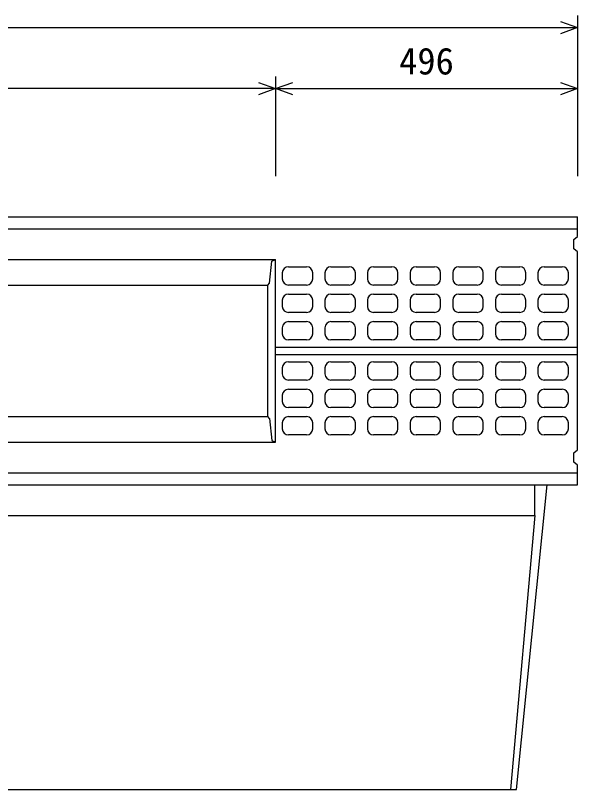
# Model space of a CAD drawing. Units: millimetres, scale not verified. Extents: x -16800 to 16800, y -5940 to 5940.
# Drawn here: x -9387 to -8464, y 2688 to 3958 of the extents above; entities that cross this region are included whole.
import ezdxf
from ezdxf.enums import TextEntityAlignment as Align

# ---------------------------------------------------------------- set-up
doc = ezdxf.new("R2010")
doc.units = ezdxf.units.MM
doc.header["$LTSCALE"] = 20
for name, color, linetype, lineweight in [('0-0_DIM', 7, 'Continuous', 25), ('0-2_HATCH', 6, 'Continuous', 25), ('0-5_OUTLINE', 3, 'Continuous', 25)]:
    doc.layers.add(name, color=color, linetype=linetype, lineweight=lineweight)
doc.styles.add('ＭＳ ゴシック', font='')
doc.styles.get('ＭＳ ゴシック').set_extended_font_data('MS Gothic')

msp = doc.modelspace()

# ---------------------------------------------------------------- linework, layer by layer
at = {"layer": '0-0_DIM'}
for p, q in [((-8463.67, 3958.29), (-8463.67, 3694.53)), ((-10463.67, 3938.29), (-8463.67, 3938.29)), ((-8959.67, 3858.29), (-8959.67, 3694.53)), ((-8959.67, 3838.29), (-9967.67, 3838.29)), ((-8959.67, 3838.29), (-8463.67, 3838.29))]:
    msp.add_line(p, q, dxfattribs=at)
for points in [[(-8491.86, 3948.55), (-8463.67, 3938.29), (-8491.86, 3928.03)], [(-8987.86, 3848.55), (-8959.67, 3838.29), (-8987.86, 3828.03)], [(-8931.48, 3828.03), (-8959.67, 3838.29), (-8931.48, 3848.55)], [(-8491.86, 3848.55), (-8463.67, 3838.29), (-8491.86, 3828.03)]]:
    msp.add_lwpolyline(points, dxfattribs=at)
at = {"layer": '0-2_HATCH'}
for p, q in [((-8938.67, 3545.86), (-8908.67, 3545.86)), ((-8868.67, 3545.86), (-8838.67, 3545.86)), ((-8798.67, 3545.86), (-8768.67, 3545.86)), ((-8728.67, 3545.86), (-8698.67, 3545.86)), ((-8658.67, 3545.86), (-8628.67, 3545.86)), ((-8588.67, 3545.86), (-8558.67, 3545.86)), ((-8518.67, 3545.86), (-8488.67, 3545.86)), ((-8948.67, 3535.86), (-8948.67, 3525.86)), ((-8898.67, 3525.86), (-8898.67, 3535.86)), ((-8878.67, 3535.86), (-8878.67, 3525.86)), ((-8828.67, 3525.86), (-8828.67, 3535.86)), ((-8808.67, 3535.86), (-8808.67, 3525.86)), ((-8758.67, 3525.86), (-8758.67, 3535.86)), ((-8738.67, 3535.86), (-8738.67, 3525.86)), ((-8688.67, 3525.86), (-8688.67, 3535.86)), ((-8668.67, 3535.86), (-8668.67, 3525.86)), ((-8618.67, 3525.86), (-8618.67, 3535.86)), ((-8598.67, 3535.86), (-8598.67, 3525.86)), ((-8548.67, 3525.86), (-8548.67, 3535.86)), ((-8528.67, 3535.86), (-8528.67, 3525.86)), ((-8478.67, 3525.86), (-8478.67, 3535.86)), ((-8908.67, 3515.86), (-8938.67, 3515.86)), ((-8838.67, 3515.86), (-8868.67, 3515.86)), ((-8768.67, 3515.86), (-8798.67, 3515.86)), ((-8698.67, 3515.86), (-8728.67, 3515.86)), ((-8628.67, 3515.86), (-8658.67, 3515.86)), ((-8558.67, 3515.86), (-8588.67, 3515.86)), ((-8488.67, 3515.86), (-8518.67, 3515.86)), ((-8938.67, 3500.86), (-8908.67, 3500.86)), ((-8868.67, 3500.86), (-8838.67, 3500.86)), ((-8798.67, 3500.86), (-8768.67, 3500.86)), ((-8728.67, 3500.86), (-8698.67, 3500.86)), ((-8658.67, 3500.86), (-8628.67, 3500.86)), ((-8588.67, 3500.86), (-8558.67, 3500.86)), ((-8518.67, 3500.86), (-8488.67, 3500.86)), ((-8948.67, 3490.86), (-8948.67, 3480.86)), ((-8898.67, 3480.86), (-8898.67, 3490.86)), ((-8878.67, 3490.86), (-8878.67, 3480.86)), ((-8828.67, 3480.86), (-8828.67, 3490.86)), ((-8808.67, 3490.86), (-8808.67, 3480.86)), ((-8758.67, 3480.86), (-8758.67, 3490.86)), ((-8738.67, 3490.86), (-8738.67, 3480.86)), ((-8688.67, 3480.86), (-8688.67, 3490.86)), ((-8668.67, 3490.86), (-8668.67, 3480.86)), ((-8618.67, 3480.86), (-8618.67, 3490.86)), ((-8598.67, 3490.86), (-8598.67, 3480.86)), ((-8548.67, 3480.86), (-8548.67, 3490.86)), ((-8528.67, 3490.86), (-8528.67, 3480.86)), ((-8478.67, 3480.86), (-8478.67, 3490.86)), ((-8908.67, 3470.86), (-8938.67, 3470.86)), ((-8838.67, 3470.86), (-8868.67, 3470.86)), ((-8768.67, 3470.86), (-8798.67, 3470.86)), ((-8698.67, 3470.86), (-8728.67, 3470.86)), ((-8628.67, 3470.86), (-8658.67, 3470.86)), ((-8558.67, 3470.86), (-8588.67, 3470.86)), ((-8488.67, 3470.86), (-8518.67, 3470.86)), ((-8938.67, 3455.86), (-8908.67, 3455.86)), ((-8868.67, 3455.86), (-8838.67, 3455.86)), ((-8798.67, 3455.86), (-8768.67, 3455.86)), ((-8728.67, 3455.86), (-8698.67, 3455.86)), ((-8658.67, 3455.86), (-8628.67, 3455.86)), ((-8588.67, 3455.86), (-8558.67, 3455.86)), ((-8518.67, 3455.86), (-8488.67, 3455.86)), ((-8948.67, 3445.86), (-8948.67, 3435.86)), ((-8898.67, 3435.86), (-8898.67, 3445.86)), ((-8878.67, 3445.86), (-8878.67, 3435.86)), ((-8828.67, 3435.86), (-8828.67, 3445.86)), ((-8808.67, 3445.86), (-8808.67, 3435.86)), ((-8758.67, 3435.86), (-8758.67, 3445.86)), ((-8738.67, 3445.86), (-8738.67, 3435.86)), ((-8688.67, 3435.86), (-8688.67, 3445.86)), ((-8668.67, 3445.86), (-8668.67, 3435.86)), ((-8618.67, 3435.86), (-8618.67, 3445.86)), ((-8598.67, 3445.86), (-8598.67, 3435.86)), ((-8548.67, 3435.86), (-8548.67, 3445.86)), ((-8528.67, 3445.86), (-8528.67, 3435.86)), ((-8478.67, 3435.86), (-8478.67, 3445.86)), ((-8908.67, 3425.86), (-8938.67, 3425.86)), ((-8838.67, 3425.86), (-8868.67, 3425.86)), ((-8768.67, 3425.86), (-8798.67, 3425.86)), ((-8698.67, 3425.86), (-8728.67, 3425.86)), ((-8628.67, 3425.86), (-8658.67, 3425.86)), ((-8558.67, 3425.86), (-8588.67, 3425.86)), ((-8488.67, 3425.86), (-8518.67, 3425.86)), ((-8948.67, 3379.86), (-8948.67, 3369.86)), ((-8938.67, 3389.86), (-8908.67, 3389.86)), ((-8898.67, 3369.86), (-8898.67, 3379.86)), ((-8878.67, 3379.86), (-8878.67, 3369.86)), ((-8868.67, 3389.86), (-8838.67, 3389.86)), ((-8828.67, 3369.86), (-8828.67, 3379.86)), ((-8808.67, 3379.86), (-8808.67, 3369.86)), ((-8798.67, 3389.86), (-8768.67, 3389.86)), ((-8758.67, 3369.86), (-8758.67, 3379.86)), ((-8738.67, 3379.86), (-8738.67, 3369.86)), ((-8728.67, 3389.86), (-8698.67, 3389.86)), ((-8688.67, 3369.86), (-8688.67, 3379.86)), ((-8668.67, 3379.86), (-8668.67, 3369.86)), ((-8658.67, 3389.86), (-8628.67, 3389.86)), ((-8618.67, 3369.86), (-8618.67, 3379.86)), ((-8598.67, 3379.86), (-8598.67, 3369.86)), ((-8588.67, 3389.86), (-8558.67, 3389.86)), ((-8548.67, 3369.86), (-8548.67, 3379.86)), ((-8528.67, 3379.86), (-8528.67, 3369.86)), ((-8518.67, 3389.86), (-8488.67, 3389.86)), ((-8478.67, 3369.86), (-8478.67, 3379.86)), ((-8908.67, 3359.86), (-8938.67, 3359.86)), ((-8838.67, 3359.86), (-8868.67, 3359.86)), ((-8768.67, 3359.86), (-8798.67, 3359.86)), ((-8698.67, 3359.86), (-8728.67, 3359.86)), ((-8628.67, 3359.86), (-8658.67, 3359.86)), ((-8558.67, 3359.86), (-8588.67, 3359.86)), ((-8488.67, 3359.86), (-8518.67, 3359.86)), ((-8938.67, 3344.86), (-8908.67, 3344.86)), ((-8868.67, 3344.86), (-8838.67, 3344.86)), ((-8798.67, 3344.86), (-8768.67, 3344.86)), ((-8728.67, 3344.86), (-8698.67, 3344.86)), ((-8658.67, 3344.86), (-8628.67, 3344.86)), ((-8588.67, 3344.86), (-8558.67, 3344.86)), ((-8518.67, 3344.86), (-8488.67, 3344.86)), ((-8948.67, 3334.86), (-8948.67, 3324.86)), ((-8898.67, 3324.86), (-8898.67, 3334.86)), ((-8878.67, 3334.86), (-8878.67, 3324.86)), ((-8828.67, 3324.86), (-8828.67, 3334.86)), ((-8808.67, 3334.86), (-8808.67, 3324.86)), ((-8758.67, 3324.86), (-8758.67, 3334.86)), ((-8738.67, 3334.86), (-8738.67, 3324.86)), ((-8688.67, 3324.86), (-8688.67, 3334.86)), ((-8668.67, 3334.86), (-8668.67, 3324.86)), ((-8618.67, 3324.86), (-8618.67, 3334.86)), ((-8598.67, 3334.86), (-8598.67, 3324.86)), ((-8548.67, 3324.86), (-8548.67, 3334.86)), ((-8528.67, 3334.86), (-8528.67, 3324.86)), ((-8478.67, 3324.86), (-8478.67, 3334.86)), ((-8908.67, 3314.86), (-8938.67, 3314.86)), ((-8838.67, 3314.86), (-8868.67, 3314.86)), ((-8768.67, 3314.86), (-8798.67, 3314.86)), ((-8698.67, 3314.86), (-8728.67, 3314.86)), ((-8628.67, 3314.86), (-8658.67, 3314.86)), ((-8558.67, 3314.86), (-8588.67, 3314.86)), ((-8488.67, 3314.86), (-8518.67, 3314.86)), ((-8938.67, 3299.86), (-8908.67, 3299.86)), ((-8868.67, 3299.86), (-8838.67, 3299.86)), ((-8798.67, 3299.86), (-8768.67, 3299.86)), ((-8728.67, 3299.86), (-8698.67, 3299.86)), ((-8658.67, 3299.86), (-8628.67, 3299.86)), ((-8588.67, 3299.86), (-8558.67, 3299.86)), ((-8518.67, 3299.86), (-8488.67, 3299.86)), ((-8948.67, 3289.86), (-8948.67, 3279.86)), ((-8898.67, 3279.86), (-8898.67, 3289.86)), ((-8878.67, 3289.86), (-8878.67, 3279.86)), ((-8828.67, 3279.86), (-8828.67, 3289.86)), ((-8808.67, 3289.86), (-8808.67, 3279.86)), ((-8758.67, 3279.86), (-8758.67, 3289.86)), ((-8738.67, 3289.86), (-8738.67, 3279.86)), ((-8688.67, 3279.86), (-8688.67, 3289.86)), ((-8668.67, 3289.86), (-8668.67, 3279.86)), ((-8618.67, 3279.86), (-8618.67, 3289.86)), ((-8598.67, 3289.86), (-8598.67, 3279.86)), ((-8548.67, 3279.86), (-8548.67, 3289.86)), ((-8528.67, 3289.86), (-8528.67, 3279.86)), ((-8478.67, 3279.86), (-8478.67, 3289.86)), ((-8908.67, 3269.86), (-8938.67, 3269.86)), ((-8838.67, 3269.86), (-8868.67, 3269.86)), ((-8768.67, 3269.86), (-8798.67, 3269.86)), ((-8698.67, 3269.86), (-8728.67, 3269.86)), ((-8628.67, 3269.86), (-8658.67, 3269.86)), ((-8558.67, 3269.86), (-8588.67, 3269.86)), ((-8488.67, 3269.86), (-8518.67, 3269.86))]:
    msp.add_line(p, q, dxfattribs=at)
for centre, start, end in [((-8938.67, 3535.86), 90, 180), ((-8908.67, 3535.86), 0, 90), ((-8868.67, 3535.86), 90, 180), ((-8838.67, 3535.86), 0, 90), ((-8798.67, 3535.86), 90, 180), ((-8768.67, 3535.86), 0, 90), ((-8728.67, 3535.86), 90, 180), ((-8698.67, 3535.86), 0, 90), ((-8658.67, 3535.86), 90, 180), ((-8628.67, 3535.86), 0, 90), ((-8588.67, 3535.86), 90, 180), ((-8558.67, 3535.86), 0, 90), ((-8518.67, 3535.86), 90, 180), ((-8488.67, 3535.86), 0, 90), ((-8938.67, 3525.86), 180, 270), ((-8908.67, 3525.86), 270, 0), ((-8868.67, 3525.86), 180, 270), ((-8838.67, 3525.86), 270, 0), ((-8798.67, 3525.86), 180, 270), ((-8768.67, 3525.86), 270, 0), ((-8728.67, 3525.86), 180, 270), ((-8698.67, 3525.86), 270, 0), ((-8658.67, 3525.86), 180, 270), ((-8628.67, 3525.86), 270, 0), ((-8588.67, 3525.86), 180, 270), ((-8558.67, 3525.86), 270, 0), ((-8518.67, 3525.86), 180, 270), ((-8488.67, 3525.86), 270, 0), ((-8938.67, 3490.86), 90, 180), ((-8908.67, 3490.86), 0, 90), ((-8868.67, 3490.86), 90, 180), ((-8838.67, 3490.86), 0, 90), ((-8798.67, 3490.86), 90, 180), ((-8768.67, 3490.86), 0, 90), ((-8728.67, 3490.86), 90, 180), ((-8698.67, 3490.86), 0, 90), ((-8658.67, 3490.86), 90, 180), ((-8628.67, 3490.86), 0, 90), ((-8588.67, 3490.86), 90, 180), ((-8558.67, 3490.86), 0, 90), ((-8518.67, 3490.86), 90, 180), ((-8488.67, 3490.86), 0, 90), ((-8938.67, 3480.86), 180, 270), ((-8908.67, 3480.86), 270, 0), ((-8868.67, 3480.86), 180, 270), ((-8838.67, 3480.86), 270, 0), ((-8798.67, 3480.86), 180, 270), ((-8768.67, 3480.86), 270, 0), ((-8728.67, 3480.86), 180, 270), ((-8698.67, 3480.86), 270, 0), ((-8658.67, 3480.86), 180, 270), ((-8628.67, 3480.86), 270, 0), ((-8588.67, 3480.86), 180, 270), ((-8558.67, 3480.86), 270, 0), ((-8518.67, 3480.86), 180, 270), ((-8488.67, 3480.86), 270, 0), ((-8938.67, 3445.86), 90, 180), ((-8908.67, 3445.86), 0, 90), ((-8868.67, 3445.86), 90, 180), ((-8838.67, 3445.86), 0, 90), ((-8798.67, 3445.86), 90, 180), ((-8768.67, 3445.86), 0, 90), ((-8728.67, 3445.86), 90, 180), ((-8698.67, 3445.86), 0, 90), ((-8658.67, 3445.86), 90, 180), ((-8628.67, 3445.86), 0, 90), ((-8588.67, 3445.86), 90, 180), ((-8558.67, 3445.86), 0, 90), ((-8518.67, 3445.86), 90, 180), ((-8488.67, 3445.86), 0, 90), ((-8938.67, 3435.86), 180, 270), ((-8908.67, 3435.86), 270, 0), ((-8868.67, 3435.86), 180, 270), ((-8838.67, 3435.86), 270, 0), ((-8798.67, 3435.86), 180, 270), ((-8768.67, 3435.86), 270, 0), ((-8728.67, 3435.86), 180, 270), ((-8698.67, 3435.86), 270, 0), ((-8658.67, 3435.86), 180, 270), ((-8628.67, 3435.86), 270, 0), ((-8588.67, 3435.86), 180, 270), ((-8558.67, 3435.86), 270, 0), ((-8518.67, 3435.86), 180, 270), ((-8488.67, 3435.86), 270, 0), ((-8938.67, 3379.86), 90, 180), ((-8908.67, 3379.86), 0, 90), ((-8868.67, 3379.86), 90, 180), ((-8838.67, 3379.86), 0, 90), ((-8798.67, 3379.86), 90, 180), ((-8768.67, 3379.86), 0, 90), ((-8728.67, 3379.86), 90, 180), ((-8698.67, 3379.86), 0, 90), ((-8658.67, 3379.86), 90, 180), ((-8628.67, 3379.86), 0, 90), ((-8588.67, 3379.86), 90, 180), ((-8558.67, 3379.86), 0, 90), ((-8518.67, 3379.86), 90, 180), ((-8488.67, 3379.86), 0, 90), ((-8938.67, 3369.86), 180, 270), ((-8908.67, 3369.86), 270, 0), ((-8868.67, 3369.86), 180, 270), ((-8838.67, 3369.86), 270, 0), ((-8798.67, 3369.86), 180, 270), ((-8768.67, 3369.86), 270, 0), ((-8728.67, 3369.86), 180, 270), ((-8698.67, 3369.86), 270, 0), ((-8658.67, 3369.86), 180, 270), ((-8628.67, 3369.86), 270, 0), ((-8588.67, 3369.86), 180, 270), ((-8558.67, 3369.86), 270, 0), ((-8518.67, 3369.86), 180, 270), ((-8488.67, 3369.86), 270, 0), ((-8938.67, 3334.86), 90, 180), ((-8908.67, 3334.86), 0, 90), ((-8868.67, 3334.86), 90, 180), ((-8838.67, 3334.86), 0, 90), ((-8798.67, 3334.86), 90, 180), ((-8768.67, 3334.86), 0, 90), ((-8728.67, 3334.86), 90, 180), ((-8698.67, 3334.86), 0, 90), ((-8658.67, 3334.86), 90, 180), ((-8628.67, 3334.86), 0, 90), ((-8588.67, 3334.86), 90, 180), ((-8558.67, 3334.86), 0, 90), ((-8518.67, 3334.86), 90, 180), ((-8488.67, 3334.86), 0, 90), ((-8938.67, 3324.86), 180, 270), ((-8908.67, 3324.86), 270, 0), ((-8868.67, 3324.86), 180, 270), ((-8838.67, 3324.86), 270, 0), ((-8798.67, 3324.86), 180, 270), ((-8768.67, 3324.86), 270, 0), ((-8728.67, 3324.86), 180, 270), ((-8698.67, 3324.86), 270, 0), ((-8658.67, 3324.86), 180, 270), ((-8628.67, 3324.86), 270, 0), ((-8588.67, 3324.86), 180, 270), ((-8558.67, 3324.86), 270, 0), ((-8518.67, 3324.86), 180, 270), ((-8488.67, 3324.86), 270, 0), ((-8938.67, 3289.86), 90, 180), ((-8908.67, 3289.86), 0, 90), ((-8868.67, 3289.86), 90, 180), ((-8838.67, 3289.86), 0, 90), ((-8798.67, 3289.86), 90, 180), ((-8768.67, 3289.86), 0, 90), ((-8728.67, 3289.86), 90, 180), ((-8698.67, 3289.86), 0, 90), ((-8658.67, 3289.86), 90, 180), ((-8628.67, 3289.86), 0, 90), ((-8588.67, 3289.86), 90, 180), ((-8558.67, 3289.86), 0, 90), ((-8518.67, 3289.86), 90, 180), ((-8488.67, 3289.86), 0, 90), ((-8938.67, 3279.86), 180, 270), ((-8908.67, 3279.86), 270, 0), ((-8868.67, 3279.86), 180, 270), ((-8838.67, 3279.86), 270, 0), ((-8798.67, 3279.86), 180, 270), ((-8768.67, 3279.86), 270, 0), ((-8728.67, 3279.86), 180, 270), ((-8698.67, 3279.86), 270, 0), ((-8658.67, 3279.86), 180, 270), ((-8628.67, 3279.86), 270, 0), ((-8588.67, 3279.86), 180, 270), ((-8558.67, 3279.86), 270, 0), ((-8518.67, 3279.86), 180, 270), ((-8488.67, 3279.86), 270, 0)]:
    msp.add_arc(centre, 10, start, end, dxfattribs=at)
at = {"layer": '0-5_OUTLINE'}
for p, q in [((-10463.67, 3627.86), (-8463.67, 3627.86)), ((-10463.67, 3607.86), (-8463.67, 3607.86)), ((-9967.67, 3557.86), (-8959.67, 3557.86)), ((-8965.67, 3554.86), (-8959.67, 3557.86)), ((-8969.67, 3518.86), (-8965.67, 3554.86)), ((-9955.19, 3515.86), (-8972.16, 3515.86)), ((-8972.16, 3515.86), (-8969.67, 3518.86)), ((-8959.67, 3413.86), (-8463.67, 3413.86)), ((-8959.67, 3401.86), (-8463.67, 3401.86)), ((-9955.19, 3299.86), (-8972.16, 3299.86)), ((-8969.67, 3296.86), (-8965.67, 3260.86)), ((-8965.67, 3260.86), (-8959.67, 3257.86)), ((-8469.67, 3240.36), (-8463.67, 3245.36)), ((-8469.67, 3225.36), (-8469.67, 3240.36)), ((-10463.67, 3207.86), (-8463.67, 3207.86)), ((-10463.67, 3187.86), (-8463.67, 3187.86)), ((-8563.67, 2687.86), (-8513.67, 3187.86)), ((-8533.67, 3137.86), (-8573.68, 2687.86)), ((-10363.67, 2687.86), (-8563.67, 2687.86))]:
    msp.add_line(p, q, dxfattribs=at)
for points in [[(-8463.67, 3245.36), (-8463.67, 3570.36), (-8469.67, 3575.36), (-8469.67, 3590.36), (-8463.67, 3595.36), (-8463.67, 3627.86)], [(-9967.67, 3257.86), (-8959.67, 3257.86), (-8959.67, 3557.86)], [(-8969.67, 3296.86), (-8972.16, 3299.86), (-8972.16, 3515.86)], [(-8463.67, 3187.86), (-8463.67, 3220.36), (-8469.67, 3225.36)], [(-10393.67, 3137.86), (-8533.67, 3137.86), (-8533.67, 3187.86)]]:
    msp.add_lwpolyline(points, dxfattribs=at)

# ---------------------------------------------------------------- texts
at = {"layer": '0-0_DIM', "style": 'ＭＳ ゴシック'}
msp.add_text('496', height=43.99, dxfattribs=at).set_placement((-8756.67, 3848.29), align=Align.BOTTOM_LEFT)

doc.saveas('drawing.dxf')
